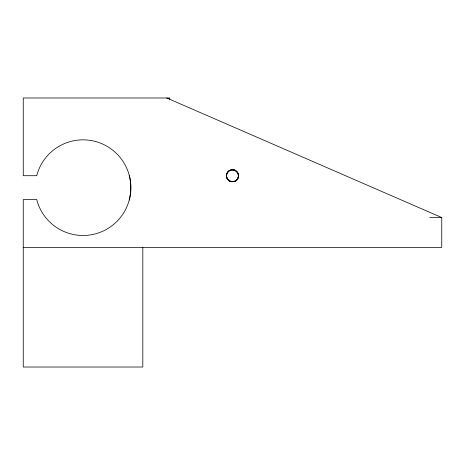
<?xml version="1.0" encoding="UTF-8"?>
<svg xmlns="http://www.w3.org/2000/svg" width="465" height="465" viewBox="0 0 465 465"><rect width="100%" height="100%" fill="white"/><g stroke="black" fill="none" stroke-linecap="round" stroke-linejoin="round"><path stroke-width="0.7" d="M226.571 174.927C225.159 181.664 235.877 184.553 238.022 177.996M238.4 176.601L238.272 174.16L236.726 171.48A5.981 5.981 0 0 1 238.278 174.154M129.235 200.037C131.316 191.94 131.316 183.379 129.235 175.282M226.542 175.038L226.722 174.16M238.249 177.363L238.429 176.491M226.699 174.27L227.321 172.718M238.272 177.258L237.65 178.81M226.949 173.532L228.269 171.48M227.728 172.178L228.861 170.963L230.954 169.934A5.981 5.981 0 0 0 226.664 176.996A5.981 5.981 0 0 0 233.54 181.594A5.981 5.981 0 0 0 238.429 174.921M237.243 179.351C234.128 183.884 226.228 181.199 226.519 175.706M228.832 171.073C232.471 167.999 238.673 171.056 238.452 175.817A5.981 5.981 0 0 1 229.483 181.001A5.981 5.981 0 0 1 229.483 170.643A5.981 5.981 0 0 1 238.446 175.822M429.794 217.556L441.75 217.556L441.75 247.444L23.25 247.444M166.737 97.981L441.75 217.556M169.725 99.283L169.725 97.981L23.25 97.981L23.25 175.706L36.752 175.706L36.84 175.282A47.831 47.831 0 0 1 110.467 148.48A47.831 47.831 0 0 1 110.467 226.839A47.831 47.831 0 0 1 36.84 200.037L36.752 199.619L23.25 199.619L23.25 367.019L142.819 367.019L142.819 247.444M232.5 169.731L231.721 169.783A5.981 5.981 0 0 1 233.279 169.777L232.5 169.731M234.784 170.184L234.046 169.934A5.981 5.981 0 0 1 236.139 170.963L234.784 170.184"/></g></svg>
